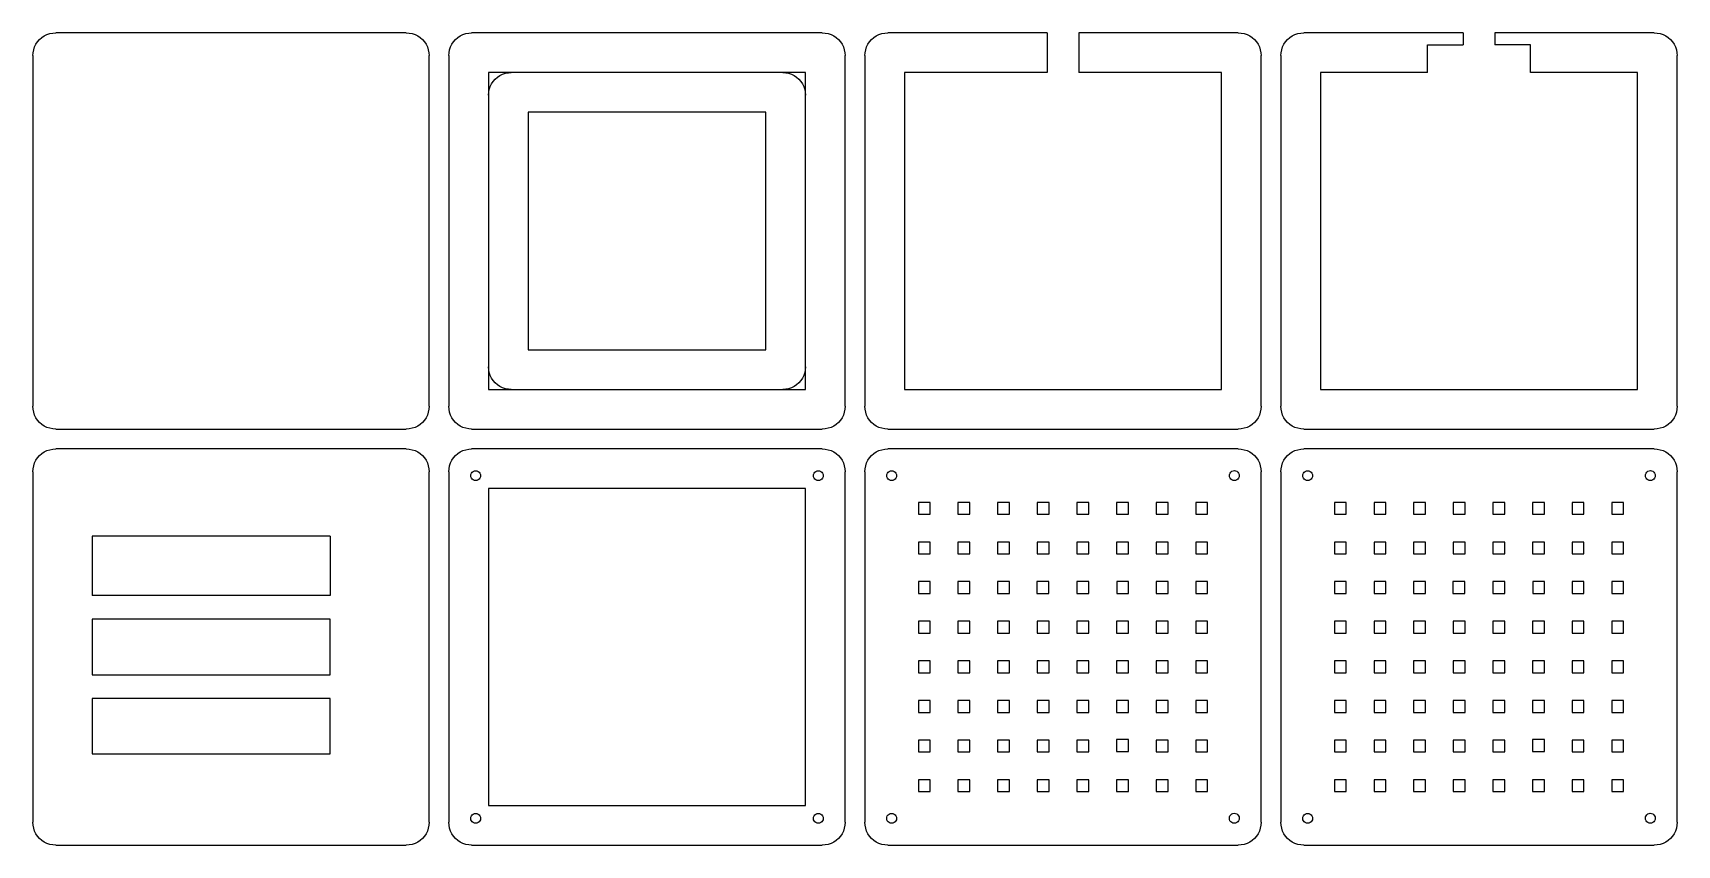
# Model space of a CAD drawing. Extents: x -232 to 239, y -119 to 114.
import ezdxf

# ---------------------------------------------------------------- set-up
doc = ezdxf.new("R2010")
doc.units = 0
doc.layers.get('0').update_dxf_attribs({"linetype": 'CONTINUOUS'})

msp = doc.modelspace()

# ---------------------------------------------------------------- linework, layer by layer
for p, q in [((-229.86, 112.88), (-229.15, 113.36)), ((-229.15, 113.36), (-228.38, 113.74)), ((-228.38, 113.74), (-227.57, 114.01)), ((-227.57, 114.01), (-226.74, 114.18)), ((-226.74, 114.18), (-225.88, 114.23)), ((-125.31, 114.23), (-225.88, 114.23)), ((-125.31, 114.23), (-124.45, 114.18)), ((-124.45, 114.18), (-123.62, 114.01)), ((-123.62, 114.01), (-122.81, 113.74)), ((-122.81, 113.74), (-122.04, 113.36)), ((-122.04, 113.36), (-121.33, 112.88)), ((-110.53, 112.88), (-109.82, 113.36)), ((-109.82, 113.36), (-109.06, 113.74)), ((-109.06, 113.74), (-108.25, 114.01)), ((-108.25, 114.01), (-107.41, 114.18)), ((-107.41, 114.18), (-106.56, 114.23)), ((-5.98, 114.23), (-106.56, 114.23)), ((-5.98, 114.23), (-5.13, 114.18)), ((-5.13, 114.18), (-4.29, 114.01)), ((-4.29, 114.01), (-3.48, 113.74)), ((-3.48, 113.74), (-2.71, 113.36)), ((-2.71, 113.36), (-2, 112.88)), ((8.79, 112.88), (9.5, 113.36)), ((9.5, 113.36), (10.27, 113.74)), ((10.27, 113.74), (11.08, 114.01)), ((11.08, 114.01), (11.92, 114.18)), ((11.92, 114.18), (12.77, 114.23)), ((58.51, 114.23), (12.77, 114.23)), ((58.51, 114.23), (58.51, 102.87)), ((113.35, 114.23), (67.61, 114.23)), ((67.61, 114.23), (67.61, 102.87)), ((113.35, 114.23), (114.2, 114.18)), ((114.2, 114.18), (115.04, 114.01)), ((115.04, 114.01), (115.85, 113.74)), ((115.85, 113.74), (116.62, 113.36)), ((116.62, 113.36), (117.33, 112.88)), ((128.12, 112.88), (128.83, 113.36)), ((128.83, 113.36), (129.6, 113.74)), ((129.6, 113.74), (130.41, 114.01)), ((130.41, 114.01), (131.25, 114.18)), ((131.25, 114.18), (132.1, 114.23)), ((177.84, 114.23), (132.1, 114.23)), ((177.84, 114.23), (177.84, 110.82)), ((232.67, 114.23), (186.93, 114.23)), ((186.93, 114.23), (186.93, 110.82)), ((232.67, 114.23), (233.53, 114.18)), ((233.53, 114.18), (234.37, 114.01)), ((234.37, 114.01), (235.18, 113.74)), ((235.18, 113.74), (235.94, 113.36)), ((235.94, 113.36), (236.65, 112.88)), ((-232.42, 107.7), (-232.36, 108.55)), ((-232.36, 108.55), (-232.19, 109.39)), ((-232.19, 109.39), (-231.92, 110.2)), ((-231.92, 110.2), (-231.54, 110.97)), ((-231.54, 110.97), (-231.07, 111.68)), ((-231.07, 111.68), (-230.5, 112.32)), ((-230.5, 112.32), (-229.86, 112.88)), ((-121.33, 112.88), (-120.69, 112.32)), ((-120.69, 112.32), (-120.12, 111.68)), ((-120.12, 111.68), (-119.65, 110.97)), ((-119.65, 110.97), (-119.27, 110.2)), ((-119.27, 110.2), (-118.99, 109.39)), ((-118.99, 109.39), (-118.83, 108.55)), ((-118.83, 108.55), (-118.77, 107.7)), ((-113.09, 107.7), (-113.03, 108.55)), ((-113.03, 108.55), (-112.87, 109.39)), ((-112.87, 109.39), (-112.59, 110.2)), ((-112.59, 110.2), (-112.21, 110.97)), ((-112.21, 110.97), (-111.74, 111.68)), ((-111.74, 111.68), (-111.18, 112.32)), ((-111.18, 112.32), (-110.53, 112.88)), ((-2, 112.88), (-1.36, 112.32)), ((-1.36, 112.32), (-0.8, 111.68)), ((-0.8, 111.68), (-0.32, 110.97)), ((-0.32, 110.97), (0.06, 110.2)), ((0.06, 110.2), (0.33, 109.39)), ((0.33, 109.39), (0.5, 108.55)), ((0.5, 108.55), (0.56, 107.7)), ((6.24, 107.7), (6.29, 108.55)), ((6.29, 108.55), (6.46, 109.39)), ((6.46, 109.39), (6.73, 110.2)), ((6.73, 110.2), (7.11, 110.97)), ((7.11, 110.97), (7.59, 111.68)), ((7.59, 111.68), (8.15, 112.32)), ((8.15, 112.32), (8.79, 112.88)), ((117.33, 112.88), (117.97, 112.32)), ((117.97, 112.32), (118.53, 111.68)), ((118.53, 111.68), (119.01, 110.97)), ((119.01, 110.97), (119.38, 110.2)), ((119.38, 110.2), (119.66, 109.39)), ((119.66, 109.39), (119.83, 108.55)), ((119.83, 108.55), (119.88, 107.7)), ((125.56, 107.7), (125.62, 108.55)), ((125.62, 108.55), (125.79, 109.39)), ((125.79, 109.39), (126.06, 110.2)), ((126.06, 110.2), (126.44, 110.97)), ((126.44, 110.97), (126.91, 111.68)), ((126.91, 111.68), (127.48, 112.32)), ((127.48, 112.32), (128.12, 112.88)), ((167.61, 102.87), (167.61, 110.82)), ((167.61, 110.82), (177.84, 110.82)), ((197.16, 110.82), (186.93, 110.82)), ((197.16, 102.87), (197.16, 110.82)), ((236.65, 112.88), (237.3, 112.32)), ((237.3, 112.32), (237.86, 111.68)), ((237.86, 111.68), (238.33, 110.97)), ((238.33, 110.97), (238.71, 110.2)), ((238.71, 110.2), (238.99, 109.39)), ((238.99, 109.39), (239.15, 108.55)), ((239.15, 108.55), (239.21, 107.7)), ((-232.42, 107.7), (-232.42, 7.12)), ((-118.77, 7.12), (-118.77, 107.7)), ((-113.09, 107.7), (-113.09, 7.12)), ((0.56, 7.12), (0.56, 107.7)), ((6.24, 107.7), (6.24, 7.12)), ((119.88, 7.12), (119.88, 107.7)), ((125.56, 107.7), (125.56, 7.12)), ((239.21, 7.12), (239.21, 107.7)), ((-101.73, 102.87), (-101.73, 96.33)), ((-95.19, 102.87), (-101.73, 102.87)), ((-101.23, 98.83), (-100.85, 99.6)), ((-100.85, 99.6), (-100.37, 100.31)), ((-100.37, 100.31), (-99.81, 100.95)), ((-99.81, 100.95), (-99.17, 101.52)), ((-99.17, 101.52), (-98.46, 101.99)), ((-98.46, 101.99), (-97.69, 102.37)), ((-97.69, 102.37), (-96.88, 102.65)), ((-96.88, 102.65), (-96.04, 102.81)), ((-96.04, 102.81), (-95.19, 102.87)), ((-17.34, 102.87), (-95.19, 102.87)), ((-17.34, 102.87), (-16.49, 102.81)), ((-10.81, 102.87), (-17.34, 102.87)), ((-16.49, 102.81), (-15.65, 102.65)), ((-15.65, 102.65), (-14.84, 102.37)), ((-14.84, 102.37), (-14.08, 101.99)), ((-14.08, 101.99), (-13.37, 101.52)), ((-13.37, 101.52), (-12.72, 100.95)), ((-12.72, 100.95), (-12.16, 100.31)), ((-12.16, 100.31), (-11.68, 99.6)), ((-11.68, 99.6), (-11.31, 98.83)), ((-10.81, 96.33), (-10.81, 102.87)), ((17.6, 102.87), (17.6, 11.95)), ((58.51, 102.87), (17.6, 102.87)), ((108.52, 102.87), (67.61, 102.87)), ((108.52, 11.95), (108.52, 102.87)), ((136.93, 102.87), (136.93, 11.95)), ((167.61, 102.87), (136.93, 102.87)), ((227.84, 102.87), (197.16, 102.87)), ((227.84, 11.95), (227.84, 102.87)), ((-101.73, 96.33), (-101.67, 97.19)), ((-101.73, 96.33), (-101.73, 18.49)), ((-101.67, 97.19), (-101.5, 98.02)), ((-101.5, 98.02), (-101.23, 98.83)), ((-11.31, 98.83), (-11.03, 98.02)), ((-11.03, 98.02), (-10.87, 97.19)), ((-10.87, 97.19), (-10.81, 96.33)), ((-10.81, 18.49), (-10.81, 96.33)), ((-22.17, 91.5), (-90.36, 91.5)), ((-90.36, 91.5), (-90.36, 23.32)), ((-22.17, 23.32), (-22.17, 91.5)), ((-90.36, 23.32), (-22.17, 23.32)), ((-101.67, 17.63), (-101.73, 18.49)), ((-101.73, 18.49), (-101.73, 11.95)), ((-101.5, 16.8), (-101.67, 17.63)), ((-101.23, 15.99), (-101.5, 16.8)), ((-100.85, 15.22), (-101.23, 15.99)), ((-100.37, 14.51), (-100.85, 15.22)), ((-99.81, 13.87), (-100.37, 14.51)), ((-12.16, 14.51), (-12.72, 13.87)), ((-11.68, 15.22), (-12.16, 14.51)), ((-11.31, 15.99), (-11.68, 15.22)), ((-11.03, 16.8), (-11.31, 15.99)), ((-10.87, 17.63), (-11.03, 16.8)), ((-10.81, 18.49), (-10.87, 17.63)), ((-10.81, 11.95), (-10.81, 18.49)), ((-101.73, 11.95), (-95.19, 11.95)), ((-99.17, 13.3), (-99.81, 13.87)), ((-98.46, 12.83), (-99.17, 13.3)), ((-97.69, 12.45), (-98.46, 12.83)), ((-96.88, 12.17), (-97.69, 12.45)), ((-96.04, 12.01), (-96.88, 12.17)), ((-95.19, 11.95), (-96.04, 12.01)), ((-95.19, 11.95), (-17.34, 11.95)), ((-16.49, 12.01), (-17.34, 11.95)), ((-17.34, 11.95), (-10.81, 11.95)), ((-15.65, 12.17), (-16.49, 12.01)), ((-14.84, 12.45), (-15.65, 12.17)), ((-14.08, 12.83), (-14.84, 12.45)), ((-13.37, 13.3), (-14.08, 12.83)), ((-12.72, 13.87), (-13.37, 13.3)), ((17.6, 11.95), (108.52, 11.95)), ((136.93, 11.95), (227.84, 11.95)), ((-232.36, 6.27), (-232.42, 7.12)), ((-232.19, 5.43), (-232.36, 6.27)), ((-231.92, 4.62), (-232.19, 5.43)), ((-118.99, 5.43), (-119.27, 4.62)), ((-118.83, 6.27), (-118.99, 5.43)), ((-118.77, 7.12), (-118.83, 6.27)), ((-113.03, 6.27), (-113.09, 7.12)), ((-112.87, 5.43), (-113.03, 6.27)), ((-112.59, 4.62), (-112.87, 5.43)), ((0.33, 5.43), (0.06, 4.62)), ((0.5, 6.27), (0.33, 5.43)), ((0.56, 7.12), (0.5, 6.27)), ((6.29, 6.27), (6.24, 7.12)), ((6.46, 5.43), (6.29, 6.27)), ((6.73, 4.62), (6.46, 5.43)), ((119.66, 5.43), (119.38, 4.62)), ((119.83, 6.27), (119.66, 5.43)), ((119.88, 7.12), (119.83, 6.27)), ((125.62, 6.27), (125.56, 7.12)), ((125.79, 5.43), (125.62, 6.27)), ((126.06, 4.62), (125.79, 5.43)), ((238.99, 5.43), (238.71, 4.62)), ((239.15, 6.27), (238.99, 5.43)), ((239.21, 7.12), (239.15, 6.27)), ((-231.54, 3.86), (-231.92, 4.62)), ((-231.07, 3.14), (-231.54, 3.86)), ((-230.5, 2.5), (-231.07, 3.14)), ((-229.86, 1.94), (-230.5, 2.5)), ((-229.15, 1.46), (-229.86, 1.94)), ((-228.38, 1.09), (-229.15, 1.46)), ((-227.57, 0.81), (-228.38, 1.09)), ((-226.74, 0.64), (-227.57, 0.81)), ((-225.88, 0.59), (-226.74, 0.64)), ((-225.88, 0.59), (-125.31, 0.59)), ((-124.45, 0.64), (-125.31, 0.59)), ((-123.62, 0.81), (-124.45, 0.64)), ((-122.81, 1.09), (-123.62, 0.81)), ((-122.04, 1.46), (-122.81, 1.09)), ((-121.33, 1.94), (-122.04, 1.46)), ((-120.69, 2.5), (-121.33, 1.94)), ((-120.12, 3.14), (-120.69, 2.5)), ((-119.65, 3.86), (-120.12, 3.14)), ((-119.27, 4.62), (-119.65, 3.86)), ((-112.21, 3.86), (-112.59, 4.62)), ((-111.74, 3.14), (-112.21, 3.86)), ((-111.18, 2.5), (-111.74, 3.14)), ((-110.53, 1.94), (-111.18, 2.5)), ((-109.82, 1.46), (-110.53, 1.94)), ((-109.06, 1.09), (-109.82, 1.46)), ((-108.25, 0.81), (-109.06, 1.09)), ((-107.41, 0.64), (-108.25, 0.81)), ((-106.56, 0.59), (-107.41, 0.64)), ((-106.56, 0.59), (-5.98, 0.59)), ((-5.13, 0.64), (-5.98, 0.59)), ((-4.29, 0.81), (-5.13, 0.64)), ((-3.48, 1.09), (-4.29, 0.81)), ((-2.71, 1.46), (-3.48, 1.09)), ((-2, 1.94), (-2.71, 1.46)), ((-1.36, 2.5), (-2, 1.94)), ((-0.8, 3.14), (-1.36, 2.5)), ((-0.32, 3.86), (-0.8, 3.14)), ((0.06, 4.62), (-0.32, 3.86)), ((7.11, 3.86), (6.73, 4.62)), ((7.59, 3.14), (7.11, 3.86)), ((8.15, 2.5), (7.59, 3.14)), ((8.79, 1.94), (8.15, 2.5)), ((9.5, 1.46), (8.79, 1.94)), ((10.27, 1.09), (9.5, 1.46)), ((11.08, 0.81), (10.27, 1.09)), ((11.92, 0.64), (11.08, 0.81)), ((12.77, 0.59), (11.92, 0.64)), ((12.77, 0.59), (113.35, 0.59)), ((114.2, 0.64), (113.35, 0.59)), ((115.04, 0.81), (114.2, 0.64)), ((115.85, 1.09), (115.04, 0.81)), ((116.62, 1.46), (115.85, 1.09)), ((117.33, 1.94), (116.62, 1.46)), ((117.97, 2.5), (117.33, 1.94)), ((118.53, 3.14), (117.97, 2.5)), ((119.01, 3.86), (118.53, 3.14)), ((119.38, 4.62), (119.01, 3.86)), ((126.44, 3.86), (126.06, 4.62)), ((126.91, 3.14), (126.44, 3.86)), ((127.48, 2.5), (126.91, 3.14)), ((128.12, 1.94), (127.48, 2.5)), ((128.83, 1.46), (128.12, 1.94)), ((129.6, 1.09), (128.83, 1.46)), ((130.41, 0.81), (129.6, 1.09)), ((131.25, 0.64), (130.41, 0.81)), ((132.1, 0.59), (131.25, 0.64)), ((132.1, 0.59), (232.67, 0.59)), ((233.53, 0.64), (232.67, 0.59)), ((234.37, 0.81), (233.53, 0.64)), ((235.18, 1.09), (234.37, 0.81)), ((235.94, 1.46), (235.18, 1.09)), ((236.65, 1.94), (235.94, 1.46)), ((237.3, 2.5), (236.65, 1.94)), ((237.86, 3.14), (237.3, 2.5)), ((238.33, 3.86), (237.86, 3.14)), ((238.71, 4.62), (238.33, 3.86)), ((-232.19, -9.94), (-231.92, -9.13)), ((-231.92, -9.13), (-231.54, -8.36)), ((-231.54, -8.36), (-231.07, -7.65)), ((-231.07, -7.65), (-230.5, -7.01)), ((-230.5, -7.01), (-229.86, -6.44)), ((-229.86, -6.44), (-229.15, -5.97)), ((-229.15, -5.97), (-228.38, -5.59)), ((-228.38, -5.59), (-227.57, -5.32)), ((-227.57, -5.32), (-226.74, -5.15)), ((-226.74, -5.15), (-225.88, -5.09)), ((-125.31, -5.09), (-225.88, -5.09)), ((-125.31, -5.09), (-124.45, -5.15)), ((-124.45, -5.15), (-123.62, -5.32)), ((-123.62, -5.32), (-122.81, -5.59)), ((-122.81, -5.59), (-122.04, -5.97)), ((-122.04, -5.97), (-121.33, -6.44)), ((-121.33, -6.44), (-120.69, -7.01)), ((-120.69, -7.01), (-120.12, -7.65)), ((-120.12, -7.65), (-119.65, -8.36)), ((-119.65, -8.36), (-119.27, -9.13)), ((-119.27, -9.13), (-118.99, -9.94)), ((-112.87, -9.94), (-112.59, -9.13)), ((-112.59, -9.13), (-112.21, -8.36)), ((-112.21, -8.36), (-111.74, -7.65)), ((-111.74, -7.65), (-111.18, -7.01)), ((-111.18, -7.01), (-110.53, -6.44)), ((-110.53, -6.44), (-109.82, -5.97)), ((-109.82, -5.97), (-109.06, -5.59)), ((-109.06, -5.59), (-108.25, -5.32)), ((-108.25, -5.32), (-107.41, -5.15)), ((-107.41, -5.15), (-106.56, -5.09)), ((-5.98, -5.09), (-106.56, -5.09)), ((-5.98, -5.09), (-5.13, -5.15)), ((-5.13, -5.15), (-4.29, -5.32)), ((-4.29, -5.32), (-3.48, -5.59)), ((-3.48, -5.59), (-2.71, -5.97)), ((-2.71, -5.97), (-2, -6.44)), ((-2, -6.44), (-1.36, -7.01)), ((-1.36, -7.01), (-0.8, -7.65)), ((-0.8, -7.65), (-0.32, -8.36)), ((-0.32, -8.36), (0.06, -9.13)), ((0.06, -9.13), (0.33, -9.94)), ((6.46, -9.94), (6.73, -9.13)), ((6.73, -9.13), (7.11, -8.36)), ((7.11, -8.36), (7.59, -7.65)), ((7.59, -7.65), (8.15, -7.01)), ((8.15, -7.01), (8.79, -6.44)), ((8.79, -6.44), (9.5, -5.97)), ((9.5, -5.97), (10.27, -5.59)), ((10.27, -5.59), (11.08, -5.32)), ((11.08, -5.32), (11.92, -5.15)), ((11.92, -5.15), (12.77, -5.09)), ((113.35, -5.09), (12.77, -5.09)), ((113.35, -5.09), (114.2, -5.15)), ((114.2, -5.15), (115.04, -5.32)), ((115.04, -5.32), (115.85, -5.59)), ((115.85, -5.59), (116.62, -5.97)), ((116.62, -5.97), (117.33, -6.44)), ((117.33, -6.44), (117.97, -7.01)), ((117.97, -7.01), (118.53, -7.65)), ((118.53, -7.65), (119.01, -8.36)), ((119.01, -8.36), (119.38, -9.13)), ((119.38, -9.13), (119.66, -9.94)), ((125.79, -9.94), (126.06, -9.13)), ((126.06, -9.13), (126.44, -8.36)), ((126.44, -8.36), (126.91, -7.65)), ((126.91, -7.65), (127.48, -7.01)), ((127.48, -7.01), (128.12, -6.44)), ((128.12, -6.44), (128.83, -5.97)), ((128.83, -5.97), (129.6, -5.59)), ((129.6, -5.59), (130.41, -5.32)), ((130.41, -5.32), (131.25, -5.15)), ((131.25, -5.15), (132.1, -5.09)), ((232.67, -5.09), (132.1, -5.09)), ((232.67, -5.09), (233.53, -5.15)), ((233.53, -5.15), (234.37, -5.32)), ((234.37, -5.32), (235.18, -5.59)), ((235.18, -5.59), (235.94, -5.97)), ((235.94, -5.97), (236.65, -6.44)), ((236.65, -6.44), (237.3, -7.01)), ((237.3, -7.01), (237.86, -7.65)), ((237.86, -7.65), (238.33, -8.36)), ((238.33, -8.36), (238.71, -9.13)), ((238.71, -9.13), (238.99, -9.94)), ((-232.42, -11.63), (-232.36, -10.78)), ((-232.42, -11.63), (-232.42, -112.2)), ((-232.36, -10.78), (-232.19, -9.94)), ((-118.99, -9.94), (-118.83, -10.78)), ((-118.83, -10.78), (-118.77, -11.63)), ((-118.77, -112.2), (-118.77, -11.63)), ((-113.09, -11.63), (-113.03, -10.78)), ((-113.09, -11.63), (-113.09, -112.2)), ((-113.03, -10.78), (-112.87, -9.94)), ((-106.84, -12.77), (-106.79, -12.4)), ((-106.79, -13.13), (-106.84, -12.77)), ((-106.79, -12.4), (-106.65, -12.06)), ((-106.65, -13.48), (-106.79, -13.13)), ((-106.65, -12.06), (-106.42, -11.76)), ((-106.42, -13.77), (-106.65, -13.48)), ((-106.42, -11.76), (-106.13, -11.54)), ((-106.13, -14), (-106.42, -13.77)), ((-106.13, -11.54), (-105.79, -11.39)), ((-105.79, -14.14), (-106.13, -14)), ((-105.79, -11.39), (-105.42, -11.34)), ((-105.42, -14.19), (-105.79, -14.14)), ((-105.42, -11.34), (-105.05, -11.39)), ((-105.05, -14.14), (-105.42, -14.19)), ((-105.05, -11.39), (-104.71, -11.54)), ((-104.71, -14), (-105.05, -14.14)), ((-104.71, -11.54), (-104.41, -11.76)), ((-104.41, -13.77), (-104.71, -14)), ((-104.41, -11.76), (-104.19, -12.06)), ((-104.19, -13.48), (-104.41, -13.77)), ((-104.19, -12.06), (-104.05, -12.4)), ((-104.05, -13.13), (-104.19, -13.48)), ((-104.05, -12.4), (-104, -12.77)), ((-104, -12.77), (-104.05, -13.13)), ((-8.54, -12.77), (-8.49, -12.4)), ((-8.49, -13.13), (-8.54, -12.77)), ((-8.49, -12.4), (-8.35, -12.06)), ((-8.35, -13.48), (-8.49, -13.13)), ((-8.35, -12.06), (-8.12, -11.76)), ((-8.12, -13.77), (-8.35, -13.48)), ((-8.12, -11.76), (-7.83, -11.54)), ((-7.83, -14), (-8.12, -13.77)), ((-7.83, -11.54), (-7.48, -11.39)), ((-7.48, -14.14), (-7.83, -14)), ((-7.48, -11.39), (-7.12, -11.34)), ((-7.12, -14.19), (-7.48, -14.14)), ((-7.12, -11.34), (-6.75, -11.39)), ((-6.75, -14.14), (-7.12, -14.19)), ((-6.75, -11.39), (-6.41, -11.54)), ((-6.41, -14), (-6.75, -14.14)), ((-6.41, -11.54), (-6.11, -11.76)), ((-6.11, -13.77), (-6.41, -14)), ((-6.11, -11.76), (-5.89, -12.06)), ((-5.89, -13.48), (-6.11, -13.77)), ((-5.89, -12.06), (-5.74, -12.4)), ((-5.74, -13.13), (-5.89, -13.48)), ((-5.74, -12.4), (-5.7, -12.77)), ((-5.7, -12.77), (-5.74, -13.13)), ((0.33, -9.94), (0.5, -10.78)), ((0.5, -10.78), (0.56, -11.63)), ((0.56, -112.2), (0.56, -11.63)), ((6.24, -11.63), (6.29, -10.78)), ((6.24, -11.63), (6.24, -112.2)), ((6.29, -10.78), (6.46, -9.94)), ((12.49, -12.77), (12.54, -12.4)), ((12.54, -13.13), (12.49, -12.77)), ((12.54, -12.4), (12.68, -12.06)), ((12.68, -13.48), (12.54, -13.13)), ((12.68, -12.06), (12.9, -11.76)), ((12.9, -13.77), (12.68, -13.48)), ((12.9, -11.76), (13.2, -11.54)), ((13.2, -14), (12.9, -13.77)), ((13.2, -11.54), (13.54, -11.39)), ((13.54, -14.14), (13.2, -14)), ((13.54, -11.39), (13.91, -11.34)), ((13.91, -14.19), (13.54, -14.14)), ((13.91, -11.34), (14.28, -11.39)), ((14.28, -14.14), (13.91, -14.19)), ((14.28, -11.39), (14.62, -11.54)), ((14.62, -14), (14.28, -14.14)), ((14.62, -11.54), (14.91, -11.76)), ((14.91, -13.77), (14.62, -14)), ((14.91, -11.76), (15.14, -12.06)), ((15.14, -13.48), (14.91, -13.77)), ((15.14, -12.06), (15.28, -12.4)), ((15.28, -13.13), (15.14, -13.48)), ((15.28, -12.4), (15.33, -12.77)), ((15.33, -12.77), (15.28, -13.13)), ((110.78, -12.75), (110.83, -12.39)), ((110.83, -13.12), (110.78, -12.75)), ((110.83, -12.39), (110.97, -12.04)), ((110.97, -13.47), (110.83, -13.12)), ((110.97, -12.04), (111.2, -11.75)), ((111.2, -13.76), (110.97, -13.47)), ((111.2, -11.75), (111.49, -11.52)), ((111.49, -13.99), (111.2, -13.76)), ((111.49, -11.52), (111.84, -11.38)), ((111.84, -14.13), (111.49, -13.99)), ((111.84, -11.38), (112.21, -11.33)), ((112.21, -14.18), (111.84, -14.13)), ((112.21, -11.33), (112.57, -11.38)), ((112.57, -14.13), (112.21, -14.18)), ((112.57, -11.38), (112.92, -11.52)), ((112.92, -13.99), (112.57, -14.13)), ((112.92, -11.52), (113.21, -11.75)), ((113.21, -13.76), (112.92, -13.99)), ((113.21, -11.75), (113.44, -12.04)), ((113.44, -13.47), (113.21, -13.76)), ((113.44, -12.04), (113.58, -12.39)), ((113.58, -13.12), (113.44, -13.47)), ((113.58, -12.39), (113.63, -12.75)), ((113.63, -12.75), (113.58, -13.12)), ((119.66, -9.94), (119.83, -10.78)), ((119.83, -10.78), (119.88, -11.63)), ((119.88, -112.2), (119.88, -11.63)), ((125.56, -11.63), (125.62, -10.78)), ((125.56, -11.63), (125.56, -112.2)), ((125.62, -10.78), (125.79, -9.94)), ((131.81, -12.77), (131.86, -12.4)), ((131.86, -13.13), (131.81, -12.77)), ((131.86, -12.4), (132.01, -12.06)), ((132.01, -13.48), (131.86, -13.13)), ((132.01, -12.06), (132.23, -11.76)), ((132.23, -13.77), (132.01, -13.48)), ((132.23, -11.76), (132.53, -11.54)), ((132.53, -14), (132.23, -13.77)), ((132.53, -11.54), (132.87, -11.39)), ((132.87, -14.14), (132.53, -14)), ((132.87, -11.39), (133.24, -11.34)), ((133.24, -14.19), (132.87, -14.14)), ((133.24, -11.34), (133.6, -11.39)), ((133.6, -14.14), (133.24, -14.19)), ((133.6, -11.39), (133.95, -11.54)), ((133.95, -14), (133.6, -14.14)), ((133.95, -11.54), (134.24, -11.76)), ((134.24, -13.77), (133.95, -14)), ((134.24, -11.76), (134.47, -12.06)), ((134.47, -13.48), (134.24, -13.77)), ((134.47, -12.06), (134.61, -12.4)), ((134.61, -13.13), (134.47, -13.48)), ((134.61, -12.4), (134.66, -12.77)), ((134.66, -12.77), (134.61, -13.13)), ((230.11, -12.75), (230.16, -12.39)), ((230.16, -13.12), (230.11, -12.75)), ((230.16, -12.39), (230.3, -12.04)), ((230.3, -13.47), (230.16, -13.12)), ((230.3, -12.04), (230.53, -11.75)), ((230.53, -13.76), (230.3, -13.47)), ((230.53, -11.75), (230.82, -11.52)), ((230.82, -13.99), (230.53, -13.76)), ((230.82, -11.52), (231.16, -11.38)), ((231.16, -14.13), (230.82, -13.99)), ((231.16, -11.38), (231.53, -11.33)), ((231.53, -14.18), (231.16, -14.13)), ((231.53, -11.33), (231.9, -11.38)), ((231.9, -14.13), (231.53, -14.18)), ((231.9, -11.38), (232.24, -11.52)), ((232.24, -13.99), (231.9, -14.13)), ((232.24, -11.52), (232.54, -11.75)), ((232.54, -13.76), (232.24, -13.99)), ((232.54, -11.75), (232.76, -12.04)), ((232.76, -13.47), (232.54, -13.76)), ((232.76, -12.04), (232.9, -12.39)), ((232.9, -13.12), (232.76, -13.47)), ((232.9, -12.39), (232.95, -12.75)), ((232.95, -12.75), (232.9, -13.12)), ((238.99, -9.94), (239.15, -10.78)), ((239.15, -10.78), (239.21, -11.63)), ((239.21, -112.2), (239.21, -11.63)), ((-10.81, -16.46), (-101.73, -16.46)), ((-101.73, -16.46), (-101.73, -107.37)), ((-10.81, -107.37), (-10.81, -16.46)), ((24.99, -20.44), (21.58, -20.44)), ((21.58, -20.44), (21.58, -23.85)), ((24.99, -23.85), (24.99, -20.44)), ((36.35, -20.44), (32.94, -20.44)), ((32.94, -20.44), (32.94, -23.85)), ((36.35, -23.85), (36.35, -20.44)), ((44.31, -20.44), (44.31, -23.85)), ((47.72, -20.44), (44.31, -20.44)), ((47.72, -23.85), (47.72, -20.44)), ((55.67, -20.44), (55.67, -23.85)), ((59.08, -20.44), (55.67, -20.44)), ((59.08, -23.85), (59.08, -20.44)), ((67.04, -20.44), (67.04, -23.85)), ((70.45, -20.44), (67.04, -20.44)), ((70.45, -23.85), (70.45, -20.44)), ((78.4, -20.44), (78.4, -23.85)), ((81.81, -20.44), (78.4, -20.44)), ((81.81, -23.85), (81.81, -20.44)), ((89.77, -20.44), (89.77, -23.85)), ((93.18, -20.44), (89.77, -20.44)), ((93.18, -23.85), (93.18, -20.44)), ((101.13, -20.44), (101.13, -23.85)), ((104.54, -20.44), (101.13, -20.44)), ((104.54, -23.85), (104.54, -20.44)), ((144.32, -20.44), (140.91, -20.44)), ((140.91, -20.44), (140.91, -23.85)), ((144.32, -23.85), (144.32, -20.44)), ((155.68, -20.44), (152.27, -20.44)), ((152.27, -20.44), (152.27, -23.85)), ((155.68, -23.85), (155.68, -20.44)), ((163.64, -20.44), (163.64, -23.85)), ((167.04, -20.44), (163.64, -20.44)), ((167.04, -23.85), (167.04, -20.44)), ((175, -20.44), (175, -23.85)), ((178.41, -20.44), (175, -20.44)), ((178.41, -23.85), (178.41, -20.44)), ((186.36, -20.44), (186.36, -23.85)), ((189.77, -20.44), (186.36, -20.44)), ((189.77, -23.85), (189.77, -20.44)), ((197.73, -20.44), (197.73, -23.85)), ((201.14, -20.44), (197.73, -20.44)), ((201.14, -23.85), (201.14, -20.44)), ((209.09, -20.44), (209.09, -23.85)), ((212.5, -20.44), (209.09, -20.44)), ((212.5, -23.85), (212.5, -20.44)), ((220.46, -20.44), (220.46, -23.85)), ((223.87, -20.44), (220.46, -20.44)), ((223.87, -23.85), (223.87, -20.44)), ((21.58, -23.85), (24.99, -23.85)), ((32.94, -23.85), (36.35, -23.85)), ((44.31, -23.85), (47.72, -23.85)), ((55.67, -23.85), (59.08, -23.85)), ((67.04, -23.85), (70.45, -23.85)), ((78.4, -23.85), (81.81, -23.85)), ((89.77, -23.85), (93.18, -23.85)), ((101.13, -23.85), (104.54, -23.85)), ((140.91, -23.85), (144.32, -23.85)), ((152.27, -23.85), (155.68, -23.85)), ((163.64, -23.85), (167.04, -23.85)), ((175, -23.85), (178.41, -23.85)), ((186.36, -23.85), (189.77, -23.85)), ((197.73, -23.85), (201.14, -23.85)), ((209.09, -23.85), (212.5, -23.85)), ((220.46, -23.85), (223.87, -23.85)), ((-147.18, -30.1), (-215.37, -30.1)), ((-215.37, -30.1), (-215.37, -47.14)), ((-147.18, -30.1), (-147.18, -47.14)), ((21.58, -31.8), (21.58, -35.21)), ((24.99, -31.8), (21.58, -31.8)), ((24.99, -35.21), (24.99, -31.8)), ((32.94, -31.8), (32.94, -35.21)), ((36.35, -31.8), (32.94, -31.8)), ((36.35, -35.21), (36.35, -31.8)), ((44.31, -31.8), (44.31, -35.21)), ((47.72, -31.8), (44.31, -31.8)), ((47.72, -35.21), (47.72, -31.8)), ((55.67, -31.8), (55.67, -35.21)), ((59.08, -31.8), (55.67, -31.8)), ((59.08, -35.21), (59.08, -31.8)), ((67.04, -31.8), (67.04, -35.21)), ((70.45, -31.8), (67.04, -31.8)), ((70.45, -35.21), (70.45, -31.8)), ((78.4, -31.8), (78.4, -35.21)), ((81.81, -31.8), (78.4, -31.8)), ((81.81, -35.21), (81.81, -31.8)), ((89.77, -31.8), (89.77, -35.21)), ((93.18, -31.8), (89.77, -31.8)), ((93.18, -35.21), (93.18, -31.8)), ((101.13, -31.8), (101.13, -35.21)), ((104.54, -31.8), (101.13, -31.8)), ((104.54, -35.21), (104.54, -31.8)), ((140.91, -31.8), (140.91, -35.21)), ((144.32, -31.8), (140.91, -31.8)), ((144.32, -35.21), (144.32, -31.8)), ((152.27, -31.8), (152.27, -35.21)), ((155.68, -31.8), (152.27, -31.8)), ((155.68, -35.21), (155.68, -31.8)), ((163.64, -31.8), (163.64, -35.21)), ((167.04, -31.8), (163.64, -31.8)), ((167.04, -35.21), (167.04, -31.8)), ((175, -31.8), (175, -35.21)), ((178.41, -31.8), (175, -31.8)), ((178.41, -35.21), (178.41, -31.8)), ((186.36, -31.8), (186.36, -35.21)), ((189.77, -31.8), (186.36, -31.8)), ((189.77, -35.21), (189.77, -31.8)), ((197.73, -31.8), (197.73, -35.21)), ((201.14, -31.8), (197.73, -31.8)), ((201.14, -35.21), (201.14, -31.8)), ((209.09, -31.8), (209.09, -35.21)), ((212.5, -31.8), (209.09, -31.8)), ((212.5, -35.21), (212.5, -31.8)), ((220.46, -31.8), (220.46, -35.21)), ((223.87, -31.8), (220.46, -31.8)), ((223.87, -35.21), (223.87, -31.8)), ((21.58, -35.21), (24.99, -35.21)), ((32.94, -35.21), (36.35, -35.21)), ((44.31, -35.21), (47.72, -35.21)), ((55.67, -35.21), (59.08, -35.21)), ((67.04, -35.21), (70.45, -35.21)), ((78.4, -35.21), (81.81, -35.21)), ((89.77, -35.21), (93.18, -35.21)), ((101.13, -35.21), (104.54, -35.21)), ((140.91, -35.21), (144.32, -35.21)), ((152.27, -35.21), (155.68, -35.21)), ((163.64, -35.21), (167.04, -35.21)), ((175, -35.21), (178.41, -35.21)), ((186.36, -35.21), (189.77, -35.21)), ((197.73, -35.21), (201.14, -35.21)), ((209.09, -35.21), (212.5, -35.21)), ((220.46, -35.21), (223.87, -35.21)), ((-147.18, -47.14), (-215.37, -47.14)), ((21.58, -43.17), (21.58, -46.57)), ((24.99, -43.17), (21.58, -43.17)), ((21.58, -46.57), (24.99, -46.57)), ((24.99, -46.57), (24.99, -43.17)), ((32.94, -43.17), (32.94, -46.57)), ((36.35, -43.17), (32.94, -43.17)), ((32.94, -46.57), (36.35, -46.57)), ((36.35, -46.57), (36.35, -43.17)), ((44.31, -43.17), (44.31, -46.57)), ((47.72, -43.17), (44.31, -43.17)), ((44.31, -46.57), (47.72, -46.57)), ((47.72, -46.57), (47.72, -43.17)), ((55.6, -43.17), (55.6, -46.57)), ((59, -43.17), (55.6, -43.17)), ((55.6, -46.57), (59, -46.57)), ((59, -46.57), (59, -43.17)), ((67.04, -43.17), (67.04, -46.57)), ((70.45, -43.17), (67.04, -43.17)), ((67.04, -46.57), (70.45, -46.57)), ((70.45, -46.57), (70.45, -43.17)), ((78.47, -43.17), (78.47, -46.57)), ((81.88, -43.17), (78.47, -43.17)), ((78.47, -46.57), (81.88, -46.57)), ((81.88, -46.57), (81.88, -43.17)), ((89.77, -43.17), (89.77, -46.57)), ((93.18, -43.17), (89.77, -43.17)), ((89.77, -46.57), (93.18, -46.57)), ((93.18, -46.57), (93.18, -43.17)), ((101.13, -43.17), (101.13, -46.57)), ((104.54, -43.17), (101.13, -43.17)), ((101.13, -46.57), (104.54, -46.57)), ((104.54, -46.57), (104.54, -43.17)), ((140.91, -43.17), (140.91, -46.57)), ((144.32, -43.17), (140.91, -43.17)), ((140.91, -46.57), (144.32, -46.57)), ((144.32, -46.57), (144.32, -43.17)), ((152.27, -43.17), (152.27, -46.57)), ((155.68, -43.17), (152.27, -43.17)), ((152.27, -46.57), (155.68, -46.57)), ((155.68, -46.57), (155.68, -43.17)), ((163.64, -43.17), (163.64, -46.57)), ((167.04, -43.17), (163.64, -43.17)), ((163.64, -46.57), (167.04, -46.57)), ((167.04, -46.57), (167.04, -43.17)), ((174.92, -43.17), (174.92, -46.57)), ((178.33, -43.17), (174.92, -43.17)), ((174.92, -46.57), (178.33, -46.57)), ((178.33, -46.57), (178.33, -43.17)), ((186.36, -43.17), (186.36, -46.57)), ((189.77, -43.17), (186.36, -43.17)), ((186.36, -46.57), (189.77, -46.57)), ((189.77, -46.57), (189.77, -43.17)), ((197.79, -43.17), (197.79, -46.57)), ((201.2, -43.17), (197.79, -43.17)), ((197.79, -46.57), (201.2, -46.57)), ((201.2, -46.57), (201.2, -43.17)), ((209.09, -43.17), (209.09, -46.57)), ((212.5, -43.17), (209.09, -43.17)), ((209.09, -46.57), (212.5, -46.57)), ((212.5, -46.57), (212.5, -43.17)), ((220.46, -43.17), (220.46, -46.57)), ((223.87, -43.17), (220.46, -43.17)), ((220.46, -46.57), (223.87, -46.57)), ((223.87, -46.57), (223.87, -43.17)), ((-147.18, -53.96), (-215.37, -53.96)), ((-215.37, -53.96), (-215.37, -69.87)), ((-147.18, -69.87), (-147.18, -53.96)), ((21.58, -54.53), (21.58, -57.94)), ((24.99, -54.53), (21.58, -54.53)), ((24.99, -57.94), (24.99, -54.53)), ((32.94, -54.53), (32.94, -57.94)), ((36.35, -54.53), (32.94, -54.53)), ((36.35, -57.94), (36.35, -54.53)), ((44.31, -54.53), (44.31, -57.94)), ((47.72, -54.53), (44.31, -54.53)), ((47.72, -57.94), (47.72, -54.53)), ((55.67, -54.53), (55.67, -57.94)), ((59.08, -54.53), (55.67, -54.53)), ((59.08, -57.94), (59.08, -54.53)), ((67.04, -54.53), (67.04, -57.94)), ((70.45, -54.53), (67.04, -54.53)), ((70.45, -57.94), (70.45, -54.53)), ((78.4, -54.53), (78.4, -57.94)), ((81.81, -54.53), (78.4, -54.53)), ((81.81, -57.94), (81.81, -54.53)), ((89.77, -54.53), (89.77, -57.94)), ((93.18, -54.53), (89.77, -54.53)), ((93.18, -57.94), (93.18, -54.53)), ((101.13, -54.53), (101.13, -57.94)), ((104.54, -54.53), (101.13, -54.53)), ((104.54, -57.94), (104.54, -54.53)), ((140.91, -54.53), (140.91, -57.94)), ((144.32, -54.53), (140.91, -54.53)), ((144.32, -57.94), (144.32, -54.53)), ((152.27, -54.53), (152.27, -57.94)), ((155.68, -54.53), (152.27, -54.53)), ((155.68, -57.94), (155.68, -54.53)), ((163.64, -54.53), (163.64, -57.94)), ((167.04, -54.53), (163.64, -54.53)), ((167.04, -57.94), (167.04, -54.53)), ((175, -54.53), (175, -57.94)), ((178.41, -54.53), (175, -54.53)), ((178.41, -57.94), (178.41, -54.53)), ((186.36, -54.53), (186.36, -57.94)), ((189.77, -54.53), (186.36, -54.53)), ((189.77, -57.94), (189.77, -54.53)), ((197.73, -54.53), (197.73, -57.94)), ((201.14, -54.53), (197.73, -54.53)), ((201.14, -57.94), (201.14, -54.53)), ((209.09, -54.53), (209.09, -57.94)), ((212.5, -54.53), (209.09, -54.53)), ((212.5, -57.94), (212.5, -54.53)), ((220.46, -54.53), (220.46, -57.94)), ((223.87, -54.53), (220.46, -54.53)), ((223.87, -57.94), (223.87, -54.53)), ((21.58, -57.94), (24.99, -57.94)), ((32.94, -57.94), (36.35, -57.94)), ((44.31, -57.94), (47.72, -57.94)), ((55.67, -57.94), (59.08, -57.94)), ((67.04, -57.94), (70.45, -57.94)), ((78.4, -57.94), (81.81, -57.94)), ((89.77, -57.94), (93.18, -57.94)), ((101.13, -57.94), (104.54, -57.94)), ((140.91, -57.94), (144.32, -57.94)), ((152.27, -57.94), (155.68, -57.94)), ((163.64, -57.94), (167.04, -57.94)), ((175, -57.94), (178.41, -57.94)), ((186.36, -57.94), (189.77, -57.94)), ((197.73, -57.94), (201.14, -57.94)), ((209.09, -57.94), (212.5, -57.94)), ((220.46, -57.94), (223.87, -57.94)), ((21.58, -65.89), (21.58, -69.3)), ((24.99, -65.89), (21.58, -65.89)), ((24.99, -69.3), (24.99, -65.89)), ((32.94, -65.89), (32.94, -69.3)), ((36.35, -65.89), (32.94, -65.89)), ((36.35, -69.3), (36.35, -65.89)), ((44.31, -65.89), (44.31, -69.3)), ((47.72, -65.89), (44.31, -65.89)), ((47.72, -69.3), (47.72, -65.89)), ((55.67, -65.89), (55.67, -69.3)), ((59.08, -65.89), (55.67, -65.89)), ((59.08, -69.3), (59.08, -65.89)), ((67.04, -65.89), (67.04, -69.3)), ((70.45, -65.89), (67.04, -65.89)), ((70.45, -69.3), (70.45, -65.89)), ((78.4, -65.89), (78.4, -69.3)), ((81.81, -65.89), (78.4, -65.89)), ((81.81, -69.3), (81.81, -65.89)), ((89.77, -65.89), (89.77, -69.3)), ((93.18, -65.89), (89.77, -65.89)), ((93.18, -69.3), (93.18, -65.89)), ((101.13, -65.89), (101.13, -69.3)), ((104.54, -65.89), (101.13, -65.89)), ((104.54, -69.3), (104.54, -65.89)), ((140.91, -65.89), (140.91, -69.3)), ((144.32, -65.89), (140.91, -65.89)), ((144.32, -69.3), (144.32, -65.89)), ((152.27, -65.89), (152.27, -69.3)), ((155.68, -65.89), (152.27, -65.89)), ((155.68, -69.3), (155.68, -65.89)), ((163.64, -65.89), (163.64, -69.3)), ((167.04, -65.89), (163.64, -65.89)), ((167.04, -69.3), (167.04, -65.89)), ((175, -65.89), (175, -69.3)), ((178.41, -65.89), (175, -65.89)), ((178.41, -69.3), (178.41, -65.89)), ((186.36, -65.89), (186.36, -69.3)), ((189.77, -65.89), (186.36, -65.89)), ((189.77, -69.3), (189.77, -65.89)), ((197.73, -65.89), (197.73, -69.3)), ((201.14, -65.89), (197.73, -65.89)), ((201.14, -69.3), (201.14, -65.89)), ((209.09, -65.89), (209.09, -69.3)), ((212.5, -65.89), (209.09, -65.89)), ((212.5, -69.3), (212.5, -65.89)), ((220.46, -65.89), (220.46, -69.3)), ((223.87, -65.89), (220.46, -65.89)), ((223.87, -69.3), (223.87, -65.89)), ((-215.37, -69.87), (-147.18, -69.87)), ((21.58, -69.3), (24.99, -69.3)), ((32.94, -69.3), (36.35, -69.3)), ((44.31, -69.3), (47.72, -69.3)), ((55.67, -69.3), (59.08, -69.3)), ((67.04, -69.3), (70.45, -69.3)), ((78.4, -69.3), (81.81, -69.3)), ((89.77, -69.3), (93.18, -69.3)), ((101.13, -69.3), (104.54, -69.3)), ((140.91, -69.3), (144.32, -69.3)), ((152.27, -69.3), (155.68, -69.3)), ((163.64, -69.3), (167.04, -69.3)), ((175, -69.3), (178.41, -69.3)), ((186.36, -69.3), (189.77, -69.3)), ((197.73, -69.3), (201.14, -69.3)), ((209.09, -69.3), (212.5, -69.3)), ((220.46, -69.3), (223.87, -69.3)), ((-147.18, -76.69), (-215.37, -76.69)), ((-215.37, -76.69), (-215.37, -92.6)), ((-147.18, -92.6), (-147.18, -76.69)), ((21.58, -77.26), (21.58, -80.67)), ((24.99, -77.26), (21.58, -77.26)), ((24.99, -80.67), (24.99, -77.26)), ((32.94, -77.26), (32.94, -80.67)), ((36.35, -77.26), (32.94, -77.26)), ((36.35, -80.67), (36.35, -77.26)), ((44.31, -77.26), (44.31, -80.67)), ((47.72, -77.26), (44.31, -77.26)), ((47.72, -80.67), (47.72, -77.26)), ((55.67, -77.26), (55.67, -80.67)), ((59.08, -77.26), (55.67, -77.26)), ((59.08, -80.67), (59.08, -77.26)), ((67.04, -77.26), (67.04, -80.67)), ((70.45, -77.26), (67.04, -77.26)), ((70.45, -80.67), (70.45, -77.26)), ((78.4, -77.26), (78.4, -80.67)), ((81.81, -77.26), (78.4, -77.26)), ((81.81, -80.67), (81.81, -77.26)), ((89.77, -77.26), (89.77, -80.67)), ((93.18, -77.26), (89.77, -77.26)), ((93.18, -80.67), (93.18, -77.26)), ((101.13, -77.26), (101.13, -80.67)), ((104.54, -77.26), (101.13, -77.26)), ((104.54, -80.67), (104.54, -77.26)), ((140.91, -77.26), (140.91, -80.67)), ((144.32, -77.26), (140.91, -77.26)), ((144.32, -80.67), (144.32, -77.26)), ((152.27, -77.26), (152.27, -80.67)), ((155.68, -77.26), (152.27, -77.26)), ((155.68, -80.67), (155.68, -77.26)), ((163.64, -77.26), (163.64, -80.67)), ((167.04, -77.26), (163.64, -77.26)), ((167.04, -80.67), (167.04, -77.26)), ((175, -77.26), (175, -80.67)), ((178.41, -77.26), (175, -77.26)), ((178.41, -80.67), (178.41, -77.26)), ((186.36, -77.26), (186.36, -80.67)), ((189.77, -77.26), (186.36, -77.26)), ((189.77, -80.67), (189.77, -77.26)), ((197.73, -77.26), (197.73, -80.67)), ((201.14, -77.26), (197.73, -77.26)), ((201.14, -80.67), (201.14, -77.26)), ((209.09, -77.26), (209.09, -80.67)), ((212.5, -77.26), (209.09, -77.26)), ((212.5, -80.67), (212.5, -77.26)), ((220.46, -77.26), (220.46, -80.67)), ((223.87, -77.26), (220.46, -77.26)), ((223.87, -80.67), (223.87, -77.26)), ((21.58, -80.67), (24.99, -80.67)), ((32.94, -80.67), (36.35, -80.67)), ((44.31, -80.67), (47.72, -80.67)), ((55.67, -80.67), (59.08, -80.67)), ((67.04, -80.67), (70.45, -80.67)), ((78.4, -80.67), (81.81, -80.67)), ((89.77, -80.67), (93.18, -80.67)), ((101.13, -80.67), (104.54, -80.67)), ((140.91, -80.67), (144.32, -80.67)), ((152.27, -80.67), (155.68, -80.67)), ((163.64, -80.67), (167.04, -80.67)), ((175, -80.67), (178.41, -80.67)), ((186.36, -80.67), (189.77, -80.67)), ((197.73, -80.67), (201.14, -80.67)), ((209.09, -80.67), (212.5, -80.67)), ((220.46, -80.67), (223.87, -80.67)), ((21.58, -88.62), (21.58, -92.03)), ((24.99, -88.62), (21.58, -88.62)), ((24.99, -92.03), (24.99, -88.62)), ((32.94, -88.62), (32.94, -92.03)), ((36.35, -88.62), (32.94, -88.62)), ((36.35, -92.03), (36.35, -88.62)), ((44.31, -88.62), (44.31, -92.03)), ((47.72, -88.62), (44.31, -88.62)), ((47.72, -92.03), (47.72, -88.62)), ((55.67, -88.62), (55.67, -92.03)), ((59.08, -88.62), (55.67, -88.62)), ((59.08, -92.03), (59.08, -88.62)), ((67.04, -88.62), (67.04, -92.03)), ((70.45, -88.62), (67.04, -88.62)), ((70.45, -92.03), (70.45, -88.62)), ((78.4, -88.44), (78.4, -91.85)), ((81.81, -88.44), (78.4, -88.44)), ((81.81, -91.85), (81.81, -88.44)), ((89.77, -88.62), (89.77, -92.03)), ((93.18, -88.62), (89.77, -88.62)), ((93.18, -92.03), (93.18, -88.62)), ((101.13, -88.62), (101.13, -92.03)), ((104.54, -88.62), (101.13, -88.62)), ((104.54, -92.03), (104.54, -88.62)), ((140.91, -88.62), (140.91, -92.03)), ((144.32, -88.62), (140.91, -88.62)), ((144.32, -92.03), (144.32, -88.62)), ((152.27, -88.62), (152.27, -92.03)), ((155.68, -88.62), (152.27, -88.62)), ((155.68, -92.03), (155.68, -88.62)), ((163.64, -88.62), (163.64, -92.03)), ((167.04, -88.62), (163.64, -88.62)), ((167.04, -92.03), (167.04, -88.62)), ((175, -88.62), (175, -92.03)), ((178.41, -88.62), (175, -88.62)), ((178.41, -92.03), (178.41, -88.62)), ((186.36, -88.62), (186.36, -92.03)), ((189.77, -88.62), (186.36, -88.62)), ((189.77, -92.03), (189.77, -88.62)), ((197.73, -88.44), (197.73, -91.85)), ((201.14, -88.44), (197.73, -88.44)), ((201.14, -91.85), (201.14, -88.44)), ((209.09, -88.62), (209.09, -92.03)), ((212.5, -88.62), (209.09, -88.62)), ((212.5, -92.03), (212.5, -88.62)), ((220.46, -88.62), (220.46, -92.03)), ((223.87, -88.62), (220.46, -88.62)), ((223.87, -92.03), (223.87, -88.62)), ((-215.37, -92.6), (-147.18, -92.6)), ((21.58, -92.03), (24.99, -92.03)), ((32.94, -92.03), (36.35, -92.03)), ((44.31, -92.03), (47.72, -92.03)), ((55.67, -92.03), (59.08, -92.03)), ((67.04, -92.03), (70.45, -92.03)), ((78.4, -91.85), (81.81, -91.85)), ((89.77, -92.03), (93.18, -92.03)), ((101.13, -92.03), (104.54, -92.03)), ((140.91, -92.03), (144.32, -92.03)), ((152.27, -92.03), (155.68, -92.03)), ((163.64, -92.03), (167.04, -92.03)), ((175, -92.03), (178.41, -92.03)), ((186.36, -92.03), (189.77, -92.03)), ((197.73, -91.85), (201.14, -91.85)), ((209.09, -92.03), (212.5, -92.03)), ((220.46, -92.03), (223.87, -92.03)), ((21.58, -99.99), (21.58, -103.4)), ((24.99, -99.99), (21.58, -99.99)), ((21.58, -103.4), (24.99, -103.4)), ((24.99, -103.4), (24.99, -99.99)), ((32.94, -99.99), (32.94, -103.4)), ((36.35, -99.99), (32.94, -99.99)), ((32.94, -103.4), (36.35, -103.4)), ((36.35, -103.4), (36.35, -99.99)), ((44.31, -99.99), (44.31, -103.4)), ((47.72, -99.99), (44.31, -99.99)), ((44.31, -103.4), (47.72, -103.4)), ((47.72, -103.4), (47.72, -99.99)), ((55.67, -99.99), (55.67, -103.4)), ((59.08, -99.99), (55.67, -99.99)), ((55.67, -103.4), (59.08, -103.4)), ((59.08, -103.4), (59.08, -99.99)), ((67.04, -99.99), (67.04, -103.4)), ((70.45, -99.99), (67.04, -99.99)), ((67.04, -103.4), (70.45, -103.4)), ((70.45, -103.4), (70.45, -99.99)), ((78.4, -99.99), (78.4, -103.4)), ((81.81, -99.99), (78.4, -99.99)), ((78.4, -103.4), (81.81, -103.4)), ((81.81, -103.4), (81.81, -99.99)), ((89.77, -99.99), (89.77, -103.4)), ((93.18, -99.99), (89.77, -99.99)), ((89.77, -103.4), (93.18, -103.4)), ((93.18, -103.4), (93.18, -99.99)), ((101.13, -99.99), (101.13, -103.4)), ((104.54, -99.99), (101.13, -99.99)), ((101.13, -103.4), (104.54, -103.4)), ((104.54, -103.4), (104.54, -99.99)), ((140.91, -99.99), (140.91, -103.4)), ((144.32, -99.99), (140.91, -99.99)), ((140.91, -103.4), (144.32, -103.4)), ((144.32, -103.4), (144.32, -99.99)), ((152.27, -99.99), (152.27, -103.4)), ((155.68, -99.99), (152.27, -99.99)), ((152.27, -103.4), (155.68, -103.4)), ((155.68, -103.4), (155.68, -99.99)), ((163.64, -99.99), (163.64, -103.4)), ((167.04, -99.99), (163.64, -99.99)), ((163.64, -103.4), (167.04, -103.4)), ((167.04, -103.4), (167.04, -99.99)), ((175, -99.99), (175, -103.4)), ((178.41, -99.99), (175, -99.99)), ((175, -103.4), (178.41, -103.4)), ((178.41, -103.4), (178.41, -99.99)), ((186.36, -99.99), (186.36, -103.4)), ((189.77, -99.99), (186.36, -99.99)), ((186.36, -103.4), (189.77, -103.4)), ((189.77, -103.4), (189.77, -99.99)), ((197.73, -99.99), (197.73, -103.4)), ((201.14, -99.99), (197.73, -99.99)), ((197.73, -103.4), (201.14, -103.4)), ((201.14, -103.4), (201.14, -99.99)), ((209.09, -99.99), (209.09, -103.4)), ((212.5, -99.99), (209.09, -99.99)), ((209.09, -103.4), (212.5, -103.4)), ((212.5, -103.4), (212.5, -99.99)), ((220.46, -99.99), (220.46, -103.4)), ((223.87, -99.99), (220.46, -99.99)), ((220.46, -103.4), (223.87, -103.4)), ((223.87, -103.4), (223.87, -99.99)), ((-101.73, -107.37), (-10.81, -107.37)), ((-232.36, -113.06), (-232.42, -112.2)), ((-232.19, -113.9), (-232.36, -113.06)), ((-118.83, -113.06), (-118.99, -113.9)), ((-118.77, -112.2), (-118.83, -113.06)), ((-113.03, -113.06), (-113.09, -112.2)), ((-112.87, -113.9), (-113.03, -113.06)), ((-106.84, -111.07), (-106.79, -110.7)), ((-106.79, -111.44), (-106.84, -111.07)), ((-106.79, -110.7), (-106.65, -110.36)), ((-106.65, -111.78), (-106.79, -111.44)), ((-106.65, -110.36), (-106.42, -110.06)), ((-106.42, -112.07), (-106.65, -111.78)), ((-106.42, -110.06), (-106.13, -109.84)), ((-106.13, -112.3), (-106.42, -112.07)), ((-106.13, -109.84), (-105.79, -109.7)), ((-105.79, -112.44), (-106.13, -112.3)), ((-105.79, -109.7), (-105.42, -109.65)), ((-105.42, -112.49), (-105.79, -112.44)), ((-105.42, -109.65), (-105.05, -109.7)), ((-105.05, -112.44), (-105.42, -112.49)), ((-105.05, -109.7), (-104.71, -109.84)), ((-104.71, -112.3), (-105.05, -112.44)), ((-104.71, -109.84), (-104.41, -110.06)), ((-104.41, -112.07), (-104.71, -112.3)), ((-104.41, -110.06), (-104.19, -110.36)), ((-104.19, -111.78), (-104.41, -112.07)), ((-104.19, -110.36), (-104.05, -110.7)), ((-104.05, -111.44), (-104.19, -111.78)), ((-104.05, -110.7), (-104, -111.07)), ((-104, -111.07), (-104.05, -111.44)), ((-8.54, -111.07), (-8.49, -110.7)), ((-8.49, -111.44), (-8.54, -111.07)), ((-8.49, -110.7), (-8.35, -110.36)), ((-8.35, -111.78), (-8.49, -111.44)), ((-8.35, -110.36), (-8.12, -110.06)), ((-8.12, -112.07), (-8.35, -111.78)), ((-8.12, -110.06), (-7.83, -109.84)), ((-7.83, -112.3), (-8.12, -112.07)), ((-7.83, -109.84), (-7.48, -109.7)), ((-7.48, -112.44), (-7.83, -112.3)), ((-7.48, -109.7), (-7.12, -109.65)), ((-7.12, -112.49), (-7.48, -112.44)), ((-7.12, -109.65), (-6.75, -109.7)), ((-6.75, -112.44), (-7.12, -112.49)), ((-6.75, -109.7), (-6.41, -109.84)), ((-6.41, -112.3), (-6.75, -112.44)), ((-6.41, -109.84), (-6.11, -110.06)), ((-6.11, -112.07), (-6.41, -112.3)), ((-6.11, -110.06), (-5.89, -110.36)), ((-5.89, -111.78), (-6.11, -112.07)), ((-5.89, -110.36), (-5.74, -110.7)), ((-5.74, -111.44), (-5.89, -111.78)), ((-5.74, -110.7), (-5.7, -111.07)), ((-5.7, -111.07), (-5.74, -111.44)), ((0.5, -113.06), (0.33, -113.9)), ((0.56, -112.2), (0.5, -113.06)), ((6.29, -113.06), (6.24, -112.2)), ((6.46, -113.9), (6.29, -113.06)), ((12.48, -111.07), (12.53, -110.71)), ((12.53, -111.44), (12.48, -111.07)), ((12.53, -110.71), (12.67, -110.36)), ((12.67, -111.78), (12.53, -111.44)), ((12.67, -110.36), (12.89, -110.07)), ((12.89, -112.08), (12.67, -111.78)), ((12.89, -110.07), (13.19, -109.84)), ((13.19, -112.3), (12.89, -112.08)), ((13.19, -109.84), (13.53, -109.7)), ((13.53, -112.45), (13.19, -112.3)), ((13.53, -109.7), (13.9, -109.65)), ((13.9, -112.49), (13.53, -112.45)), ((13.9, -109.65), (14.27, -109.7)), ((14.27, -112.45), (13.9, -112.49)), ((14.27, -109.7), (14.61, -109.84)), ((14.61, -112.3), (14.27, -112.45)), ((14.61, -109.84), (14.9, -110.07)), ((14.9, -112.08), (14.61, -112.3)), ((14.9, -110.07), (15.13, -110.36)), ((15.13, -111.78), (14.9, -112.08)), ((15.13, -110.36), (15.27, -110.71)), ((15.27, -111.44), (15.13, -111.78)), ((15.27, -110.71), (15.32, -111.07)), ((15.32, -111.07), (15.27, -111.44)), ((110.77, -111.04), (110.82, -110.67)), ((110.82, -111.41), (110.77, -111.04)), ((110.82, -110.67), (110.96, -110.33)), ((110.96, -111.75), (110.82, -111.41)), ((110.96, -110.33), (111.18, -110.04)), ((111.18, -112.05), (110.96, -111.75)), ((111.18, -110.04), (111.48, -109.81)), ((111.48, -112.27), (111.18, -112.05)), ((111.48, -109.81), (111.82, -109.67)), ((111.82, -112.41), (111.48, -112.27)), ((111.82, -109.67), (112.19, -109.62)), ((112.19, -112.46), (111.82, -112.41)), ((112.19, -109.62), (112.56, -109.67)), ((112.56, -112.41), (112.19, -112.46)), ((112.56, -109.67), (112.9, -109.81)), ((112.9, -112.27), (112.56, -112.41)), ((112.9, -109.81), (113.19, -110.04)), ((113.19, -112.05), (112.9, -112.27)), ((113.19, -110.04), (113.42, -110.33)), ((113.42, -111.75), (113.19, -112.05)), ((113.42, -110.33), (113.56, -110.67)), ((113.56, -111.41), (113.42, -111.75)), ((113.56, -110.67), (113.61, -111.04)), ((113.61, -111.04), (113.56, -111.41)), ((119.83, -113.06), (119.66, -113.9)), ((119.88, -112.2), (119.83, -113.06)), ((125.62, -113.06), (125.56, -112.2)), ((125.79, -113.9), (125.62, -113.06)), ((131.81, -111.07), (131.85, -110.71)), ((131.85, -111.44), (131.81, -111.07)), ((131.85, -110.71), (132, -110.36)), ((132, -111.78), (131.85, -111.44)), ((132, -110.36), (132.22, -110.07)), ((132.22, -112.08), (132, -111.78)), ((132.22, -110.07), (132.52, -109.84)), ((132.52, -112.3), (132.22, -112.08)), ((132.52, -109.84), (132.86, -109.7)), ((132.86, -112.45), (132.52, -112.3)), ((132.86, -109.7), (133.23, -109.65)), ((133.23, -112.49), (132.86, -112.45)), ((133.23, -109.65), (133.59, -109.7)), ((133.59, -112.45), (133.23, -112.49)), ((133.59, -109.7), (133.94, -109.84)), ((133.94, -112.3), (133.59, -112.45)), ((133.94, -109.84), (134.23, -110.07)), ((134.23, -112.08), (133.94, -112.3)), ((134.23, -110.07), (134.46, -110.36)), ((134.46, -111.78), (134.23, -112.08)), ((134.46, -110.36), (134.6, -110.71)), ((134.6, -111.44), (134.46, -111.78)), ((134.6, -110.71), (134.65, -111.07)), ((134.65, -111.07), (134.6, -111.44)), ((230.1, -111.04), (230.14, -110.67)), ((230.14, -111.41), (230.1, -111.04)), ((230.14, -110.67), (230.29, -110.33)), ((230.29, -111.75), (230.14, -111.41)), ((230.29, -110.33), (230.51, -110.04)), ((230.51, -112.05), (230.29, -111.75)), ((230.51, -110.04), (230.81, -109.81)), ((230.81, -112.27), (230.51, -112.05)), ((230.81, -109.81), (231.15, -109.67)), ((231.15, -112.41), (230.81, -112.27)), ((231.15, -109.67), (231.52, -109.62)), ((231.52, -112.46), (231.15, -112.41)), ((231.52, -109.62), (231.88, -109.67)), ((231.88, -112.41), (231.52, -112.46)), ((231.88, -109.67), (232.23, -109.81)), ((232.23, -112.27), (231.88, -112.41)), ((232.23, -109.81), (232.52, -110.04)), ((232.52, -112.05), (232.23, -112.27)), ((232.52, -110.04), (232.75, -110.33)), ((232.75, -111.75), (232.52, -112.05)), ((232.75, -110.33), (232.89, -110.67)), ((232.89, -111.41), (232.75, -111.75)), ((232.89, -110.67), (232.94, -111.04)), ((232.94, -111.04), (232.89, -111.41)), ((239.15, -113.06), (238.99, -113.9)), ((239.21, -112.2), (239.15, -113.06)), ((-231.92, -114.71), (-232.19, -113.9)), ((-231.54, -115.47), (-231.92, -114.71)), ((-231.07, -116.18), (-231.54, -115.47)), ((-230.5, -116.83), (-231.07, -116.18)), ((-229.86, -117.39), (-230.5, -116.83)), ((-229.15, -117.86), (-229.86, -117.39)), ((-228.38, -118.24), (-229.15, -117.86)), ((-122.04, -117.86), (-122.81, -118.24)), ((-121.33, -117.39), (-122.04, -117.86)), ((-120.69, -116.83), (-121.33, -117.39)), ((-120.12, -116.18), (-120.69, -116.83)), ((-119.65, -115.47), (-120.12, -116.18)), ((-119.27, -114.71), (-119.65, -115.47)), ((-118.99, -113.9), (-119.27, -114.71)), ((-112.59, -114.71), (-112.87, -113.9)), ((-112.21, -115.47), (-112.59, -114.71)), ((-111.74, -116.18), (-112.21, -115.47)), ((-111.18, -116.83), (-111.74, -116.18)), ((-110.53, -117.39), (-111.18, -116.83)), ((-109.82, -117.86), (-110.53, -117.39)), ((-109.06, -118.24), (-109.82, -117.86)), ((-2.71, -117.86), (-3.48, -118.24)), ((-2, -117.39), (-2.71, -117.86)), ((-1.36, -116.83), (-2, -117.39)), ((-0.8, -116.18), (-1.36, -116.83)), ((-0.32, -115.47), (-0.8, -116.18)), ((0.06, -114.71), (-0.32, -115.47)), ((0.33, -113.9), (0.06, -114.71)), ((6.73, -114.71), (6.46, -113.9)), ((7.11, -115.47), (6.73, -114.71)), ((7.59, -116.18), (7.11, -115.47)), ((8.15, -116.83), (7.59, -116.18)), ((8.79, -117.39), (8.15, -116.83)), ((9.5, -117.86), (8.79, -117.39)), ((10.27, -118.24), (9.5, -117.86)), ((116.62, -117.86), (115.85, -118.24)), ((117.33, -117.39), (116.62, -117.86)), ((117.97, -116.83), (117.33, -117.39)), ((118.53, -116.18), (117.97, -116.83)), ((119.01, -115.47), (118.53, -116.18)), ((119.38, -114.71), (119.01, -115.47)), ((119.66, -113.9), (119.38, -114.71)), ((126.06, -114.71), (125.79, -113.9)), ((126.44, -115.47), (126.06, -114.71)), ((126.91, -116.18), (126.44, -115.47)), ((127.48, -116.83), (126.91, -116.18)), ((128.12, -117.39), (127.48, -116.83)), ((128.83, -117.86), (128.12, -117.39)), ((129.6, -118.24), (128.83, -117.86)), ((235.94, -117.86), (235.18, -118.24)), ((236.65, -117.39), (235.94, -117.86)), ((237.3, -116.83), (236.65, -117.39)), ((237.86, -116.18), (237.3, -116.83)), ((238.33, -115.47), (237.86, -116.18)), ((238.71, -114.71), (238.33, -115.47)), ((238.99, -113.9), (238.71, -114.71)), ((-227.57, -118.52), (-228.38, -118.24)), ((-226.74, -118.68), (-227.57, -118.52)), ((-225.88, -118.74), (-226.74, -118.68)), ((-225.88, -118.74), (-125.31, -118.74)), ((-124.45, -118.68), (-125.31, -118.74)), ((-123.62, -118.52), (-124.45, -118.68)), ((-122.81, -118.24), (-123.62, -118.52)), ((-108.25, -118.52), (-109.06, -118.24)), ((-107.41, -118.68), (-108.25, -118.52)), ((-106.56, -118.74), (-107.41, -118.68)), ((-106.56, -118.74), (-5.98, -118.74)), ((-5.13, -118.68), (-5.98, -118.74)), ((-4.29, -118.52), (-5.13, -118.68)), ((-3.48, -118.24), (-4.29, -118.52)), ((11.08, -118.52), (10.27, -118.24)), ((11.92, -118.68), (11.08, -118.52)), ((12.77, -118.74), (11.92, -118.68)), ((12.77, -118.74), (113.35, -118.74)), ((114.2, -118.68), (113.35, -118.74)), ((115.04, -118.52), (114.2, -118.68)), ((115.85, -118.24), (115.04, -118.52)), ((130.41, -118.52), (129.6, -118.24)), ((131.25, -118.68), (130.41, -118.52)), ((132.1, -118.74), (131.25, -118.68)), ((132.1, -118.74), (232.67, -118.74)), ((233.53, -118.68), (232.67, -118.74)), ((234.37, -118.52), (233.53, -118.68)), ((235.18, -118.24), (234.37, -118.52))]:
    msp.add_line(p, q)

doc.saveas('drawing.dxf')
